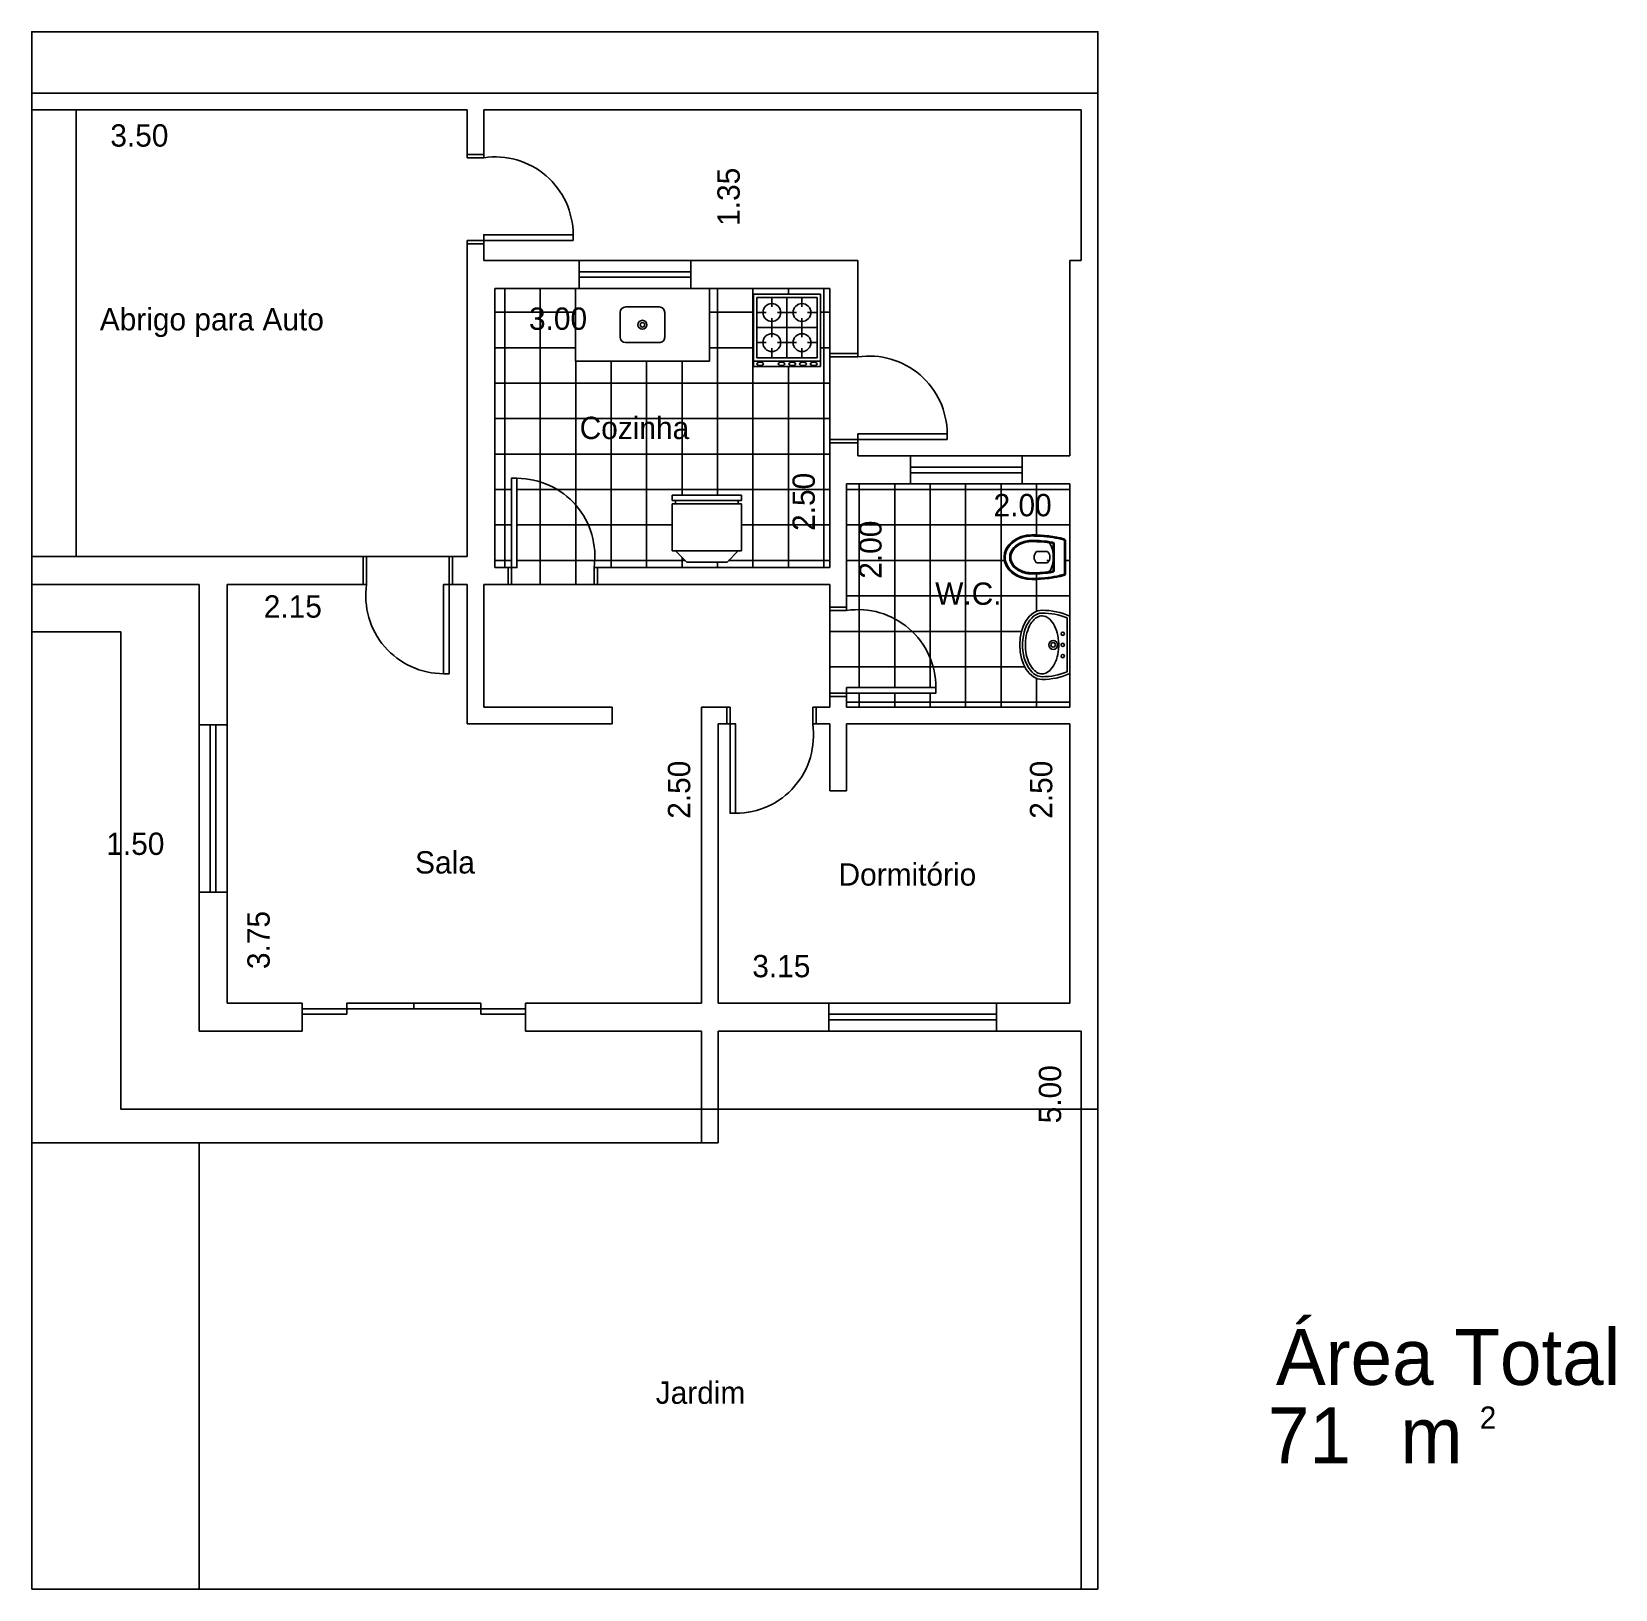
# Model space of a CAD drawing. Extents: x 0 to 14.2, y 0 to 13.9.
import ezdxf

# ---------------------------------------------------------------- set-up
doc = ezdxf.new("R2010")
doc.units = 0
doc.layers.get('0').update_dxf_attribs({"linetype": 'CONTINUOUS'})
doc.layers.get('DEFPOINTS').update_dxf_attribs({"linetype": 'CONTINUOUS'})
for name, color, linetype in [('ARQ3', 3, 'CONTINUOUS'), ('BLOCO', 7, 'CONTINUOUS'), ('BLOCOS', 7, 'CONTINUOUS'), ('HACHURA', 1, 'CONTINUOUS')]:
    doc.layers.add(name, color=color, linetype=linetype)
doc.styles.add('PADRÃO', font='', dxfattribs={"height": 0.2})
doc.styles.get('PADRÃO').set_extended_font_data('AvantGarde Bk BT')
doc.dimstyles.new('PADRÃOS', dxfattribs={"dimtxt": 0.15, "dimasz": 0.1, "dimexe": 1.25, "dimexo": 0.625, "dimgap": 0.1, "dimtad": 0, "dimjust": 1, "dimzin": 1, "dimdsep": 46, "dimtxsty": 'PADRÃO', "dimcen": 2.5, "dimse1": 1, "dimse2": 1, "dimsd1": 1, "dimsd2": 1, "dimclrt": 1, "dimadec": 0, "dimazin": 0, "dimtfac": 1, "dimtdec": 4, "dimtmove": 0, "dimatfit": 3, "dimfxl": 1, "dimtolj": 1, "dimtzin": 0, "dimarcsym": 0})
pattern_1 = [(0, (-138.637400487264, -156.8382503620346), (0, 0.3175), []), (90, (-138.637400487264, -156.8382503620346), (-0.3175, 1.944062586693024e-17), [])]

# ---------------------------------------------------------------- blocks, each defined once
blk = doc.blocks.new('P80D25')
at = {"layer": 'BLOCO', "ltscale": 0.015}
for p, q in [((0, 0.2499999999999716), (0, 0)), ((0, 0.25), (0.03000000000000114, 0.25)), ((0.03000000000000114, 0.2499999999999716), (0.03000000000000114, 0)), ((0.7700000000000102, 0.2499999999999716), (0.7700000000000102, -2.842170943040401e-14)), ((0.7700000000000102, 0.2499999999999716), (0.8000000000000114, 0.2499999999999716)), ((0.8000000000000114, 0.2499999999999716), (0.8000000000000114, -2.842170943040401e-14)), ((0, 0), (0.8000000000000114, -2.842170943040401e-14))]:
    blk.add_line(p, q, dxfattribs=at)
at = {"layer": 'BLOCO'}
blk.add_lwpolyline([(0.7700000000000102, 0.2499999999999716), (0.7199999999999989, 0.2499999999999716), (0.7199999999999989, 1.049999999999983), (0.7700000000000102, 1.049999999999983)], close=True, dxfattribs=at)
at = {"layer": 'BLOCO', "ltscale": 0.015}
blk.add_arc((0.7199999999999989, 0.3524374999999793), 0.6975625000000036, 89.99999999999959, 188.444460412286, dxfattribs=at)
blk = doc.blocks.new('P80E25')
at = {"layer": 'BLOCO', "ltscale": 0.015}
for p, q in [((0.03000000000000114, 0.25), (0, 0.25)), ((0, 0.25), (0, 0)), ((0.03000000000000114, 0.25), (0.03000000000000114, 0)), ((0.8000000000000114, 0.2500000000000284), (0.7700000000000102, 0.2500000000000284)), ((0.7700000000000102, 0.25), (0.7700000000000102, 2.842170943040401e-14)), ((0.8000000000000114, 0.25), (0.8000000000000114, 2.842170943040401e-14)), ((0.8000000000000114, 2.842170943040401e-14), (0, 0))]:
    blk.add_line(p, q, dxfattribs=at)
at = {"layer": 'BLOCO'}
blk.add_lwpolyline([(0.03000000000000114, 0.25), (0.0800000000000125, 0.25), (0.0800000000000125, 1.050000000000011), (0.03000000000000114, 1.050000000000011)], close=True, dxfattribs=at)
at = {"layer": 'BLOCO', "ltscale": 0.015}
blk.add_arc((0.0800000000000125, 0.3524375000000077), 0.6975625000000036, 351.555539587714, 90.00000000000041, dxfattribs=at)
blk = doc.blocks.new('P80D15')
at = {"layer": 'BLOCO', "ltscale": 0.015}
for p, q in [((0, 0.1500000000000057), (0, 0)), ((0, 0.1500000000000341), (0.03000000000000114, 0.1500000000000341)), ((0.03000000000000114, 0.1500000000000057), (0.03000000000000114, 0)), ((0.7700000000000102, 0.1500000000000057), (0.7700000000000102, 0)), ((0.7700000000000102, 0.1500000000000057), (0.8000000000000114, 0.1500000000000057)), ((0.8000000000000114, 0.1500000000000057), (0.8000000000000114, 0)), ((0, 2.842170943040401e-14), (0.03000000000000114, 0)), ((0.7699999999999818, 0), (0.8000000000000114, 0))]:
    blk.add_line(p, q, dxfattribs=at)
at = {"layer": 'BLOCO'}
blk.add_lwpolyline([(0.7700000000000102, 0.1500000000000057), (0.7199999999999989, 0.1500000000000057), (0.7199999999999989, 0.950000000000017), (0.7700000000000102, 0.950000000000017)], close=True, dxfattribs=at)
at = {"layer": 'BLOCO', "ltscale": 0.015}
blk.add_arc((0.7199999999999989, 0.2524375000000134), 0.6975625000000036, 89.99999999999959, 188.444460412286, dxfattribs=at)
blk = doc.blocks.new('P80E15')
at = {"layer": 'BLOCO', "ltscale": 0.015}
for p, q in [((0.03000000000000114, 0.1500000000000057), (0, 0.1500000000000057)), ((0, 0.1500000000000057), (0, 0)), ((0.03000000000000114, 0.1500000000000057), (0.03000000000000114, 0)), ((0.8000000000000114, 0.1500000000000341), (0.7700000000000102, 0.1500000000000341)), ((0.7700000000000102, 0.1500000000000057), (0.7700000000000102, 0)), ((0.8000000000000114, 0.1500000000000057), (0.8000000000000114, 0)), ((0.03000000000000114, 2.842170943040401e-14), (0, 0)), ((0.8000000000000114, 2.842170943040401e-14), (0.7700000000000102, 5.684341886080801e-14))]:
    blk.add_line(p, q, dxfattribs=at)
at = {"layer": 'BLOCO'}
blk.add_lwpolyline([(0.03000000000000114, 0.1500000000000057), (0.0800000000000125, 0.1500000000000057), (0.0800000000000125, 0.950000000000017), (0.03000000000000114, 0.950000000000017)], close=True, dxfattribs=at)
at = {"layer": 'BLOCO', "ltscale": 0.015}
blk.add_arc((0.0800000000000125, 0.2524375000000134), 0.6975625000000036, 351.555539587714, 90.00000000000041, dxfattribs=at)
blk = doc.blocks.new('J15')
at = {"layer": 'BLOCO'}
for p, q in [((1.5, 0.25), (0, 0.25)), ((0, 0.25), (0, 0)), ((1.5, 0.1500000000000057), (0, 0.1500000000000057)), ((1.5, 0), (1.5, 0.25)), ((0, 0.09999999999999432), (1.5, 0.09999999999999432)), ((0, 0), (1.5, 0))]:
    blk.add_line(p, q, dxfattribs=at)
blk = doc.blocks.new('J1')
at = {"layer": 'BLOCO'}
for p, q in [((0, 0.25), (0, 0)), ((1, 0.25), (0, 0.25)), ((1, 0.1500000000000057), (0, 0.1500000000000057)), ((1, 0), (1, 0.25)), ((0, 0.09999999999999432), (1, 0.09999999999999432)), ((0, 0), (1, 0))]:
    blk.add_line(p, q, dxfattribs=at)
blk = doc.blocks.new('VASOSAN')
at = {"layer": 'BLOCOS'}
for p, q in [((-0.04999870165021036, 0.1999637913173729), (-0.04999870165021036, 0.300036208682684)), ((0.05000129834978395, 0.2000000000000171), (0.05000129834978395, 0.3000000000000398)), ((-0.1156899891503542, 0.1500000000000057), (0.1156563640565906, 0.1500000000000057)), ((-0.1449592708755176, 0.04000000000002046), (0.1449618675667352, 0.04000000000002046)), ((-0.144958964094414, 0.05000000000001137), (0.144958964094414, 0.05000000000001137)), ((-0.1156907586723577, 0.1400000000000148), (0.1156608751354042, 0.1400000000000148))]:
    blk.add_line(p, q, dxfattribs=at)
for centre, radius, start, end in [((-1.681254687468936e-05, 0.2500000000000284), 0.07072348561596478, 44.98962509969003, 134.9688828081831), ((-0.1156907586724003, 0.1599999999999966), 0.02, 189.3867869031125, 270.0000000001221), ((-0.1156899891503826, 0.1599999999999113), 0.01, 189.3843767903272, 270.0000000002443), ((-1.681254687468936e-05, 0.2500000000000284), 0.07072348561596478, 225.0311171918169, 315.01037490031), ((0.1156563640566048, 0.1599999999999397), 0.01, 269.9999999999185, 350.5758748885445), ((0.1156608751354185, 0.1600000000000534), 0.02, 269.9999999999593, 350.5771305827586), ((-0.1449592708755176, 0.06000000000784667), 0.02, 195.5363314444965, 269.9999999879495), ((-0.1449589640944282, 0.0600000000000307), 0.01, 195.5346797106506, 270), ((0.1449589640941156, 0.06000000000059913), 0.01, 270.0000000017912, 344.483103753554), ((0.1449618675666784, 0.06000000000008754), 0.02, 270.0000000001221, 344.463668535786)]:
    blk.add_arc(centre, radius, start, end, dxfattribs=at)
for centre, major_axis, ratio, start_param, end_param in [((1.298349786793551e-06, 0.3400000000000034), (0, 0.25), 0.8000000000000114, 4.71238898038469, 7.853981633974483), ((1.298349786793551e-06, 0.3400000000000034), (0, 0.5), 0.4000000000000057, 1.570796326794897, 2.178171401941273), ((1.298349786793551e-06, 0.3400000000000034), (0, 0.5), 0.4000000000000057, 4.10501390519934, 4.71238898038469), ((3.162615456631102e-06, 0.2000000000000171), (-0.1315416254084454, 0), 0.380107846735427, 0, 3.141592653589793)]:
    blk.add_ellipse(centre, major_axis=major_axis, ratio=ratio, start_param=start_param, end_param=end_param, dxfattribs=at)
for points, knots in [([(0.1900012983497845, 0.3400000000000034), (0.1900012983497845, 0.3848761319792686), (0.1797393390216371, 0.4296688513161939), (0.1275724019719462, 0.5345347987748141), (0.06728061332151469, 0.5774883381547511), (-0.05557463358574921, 0.5822833263597715), (-0.1176873313140447, 0.5442092108278018), (-0.1772271428546759, 0.4396819034496957), (-0.1899987016502109, 0.3899119131999385), (-0.1899987016502109, 0.3400000000000034)], [4.71238898038469, 4.71238898038469, 4.71238898038469, 4.71238898038469, 5.268704666077937, 5.268704666077937, 6.251971787216637, 6.251971787216637, 7.235238908355337, 7.235238908355337, 7.853981633974483, 7.853981633974483, 7.853981633974483, 7.853981633974483]), ([(0.1500012983497925, 0.3400000000000034), (0.1500012983497925, 0.3788440209133057), (0.1410350669412708, 0.4175642631073231), (0.09785548235792874, 0.5046356523495774), (0.05186252916044509, 0.5365242863162791), (-0.035906470330346, 0.5428969122828846), (-0.08268716521656927, 0.5186239494114204), (-0.136675398657502, 0.4336095243094746), (-0.1499987016502189, 0.3869668551708401), (-0.1499987016502189, 0.3400000000000034)], [4.71238898038469, 4.71238898038469, 4.71238898038469, 4.71238898038469, 5.267303564860582, 5.267303564860582, 6.225165062483076, 6.225165062483076, 7.18302656010557, 7.18302656010557, 7.853981633974483, 7.853981633974483, 7.853981633974483, 7.853981633974483]), ([(0.1400012983497874, 0.3400000000000034), (0.1400012983497874, 0.3772837390730786), (0.1313244408788421, 0.4146147677288923), (0.08614040026922964, 0.5057958350239744), (0.03502463044166859, 0.5349710805647021), (-0.04931088296146413, 0.5246485128546965), (-0.08846614740087944, 0.4978919085569657), (-0.1301770436703151, 0.4186244413023701), (-0.139998701650228, 0.3793231752999873), (-0.139998701650228, 0.3400000000000034)], [4.71238898038469, 4.71238898038469, 4.71238898038469, 4.71238898038469, 5.266984672173268, 5.266984672173268, 6.376176055750425, 6.376176055750425, 7.268653195712185, 7.268653195712185, 7.853981633974483, 7.853981633974483, 7.853981633974483, 7.853981633974483]), ([(-0.1899987016502109, 0.3400000000000034), (-0.1899987016502109, 0.2628456380244302), (-0.1826597402104682, 0.1857481592563204), (-0.1646350625580055, 0.0962993025843275), (-0.1598779088782436, 0.07633152029333701), (-0.1545936493339752, 0.05732178411361133)], [1.570796326794897, 1.570796326794897, 1.570796326794897, 1.570796326794897, 2.037455774227855, 2.037455774227855, 2.178171373096618, 2.178171373096618, 2.178171373096618, 2.178171373096618]), ([(0.1255213970934932, 0.158362586435743), (0.1304959230626253, 0.1883329397418549), (0.1342856674288981, 0.2197754344096836), (0.1388984311594896, 0.280892952358073), (0.1400012983497874, 0.3104504303007616), (0.1400012983497874, 0.3400000000000034)], [4.319424209334854, 4.319424209334854, 4.319424209334854, 4.319424209334854, 4.526146784234752, 4.526146784234752, 4.71238898038469, 4.71238898038469, 4.71238898038469, 4.71238898038469]), ([(0.1353910129756457, 0.1567256052765629), (0.1406375926198677, 0.1883393074453181), (0.1445703338030171, 0.2215366219332111), (0.1489940345178695, 0.2833246268364178), (0.1500012983497925, 0.3116621455754114), (0.1500012983497925, 0.3400000000000034)], [4.319414935773391, 4.319414935773391, 4.319414935773391, 4.319414935773391, 4.53527739023095, 4.53527739023095, 4.71238898038469, 4.71238898038469, 4.71238898038469, 4.71238898038469]), ([(0.1545944801337669, 0.0573247746568768), (0.1714080019636555, 0.1178830224408784), (0.1827947395838834, 0.188231392050767), (0.1891612343353728, 0.2873542333339003), (0.1900012983497845, 0.3136769834079587), (0.1900012983497845, 0.3400000000000034)], [4.105016649121983, 4.105016649121983, 4.105016649121983, 4.105016649121983, 4.553177186481221, 4.553177186481221, 4.71238898038469, 4.71238898038469, 4.71238898038469, 4.71238898038469])]:
    blk.add_open_spline(points, degree=3, knots=knots, dxfattribs=at)
for points in [[(-0.1499987016502189, 0.3400000000000034), (-0.1499987016502189, 0.2771333061211863), (-0.1449377691834997, 0.2142947379843179), (-0.1354229546785177, 0.1567380311504962)], [(-0.1399987016502138, 0.3400000000000034), (-0.1399987016502138, 0.2776703725988909), (-0.1349701841103865, 0.2153313553609451), (-0.1255561557510418, 0.1583694305881238)]]:
    blk.add_open_spline(points, degree=3, dxfattribs=at)
blk = doc.blocks.new('LAVAT')
at = {"layer": 'BLOCOS'}
for p, q in [((-0.2573623180961135, 0), (0.2573623180960993, 0)), ((-0.2410322495695425, 0.02500000000000568), (0.2410322495695283, 0.02500000000000568))]:
    blk.add_line(p, q, dxfattribs=at)
for centre, radius in [((-2.842170943040401e-14, 0.1500000000000057), 0.04), ((-2.842170943040401e-14, 0.1500000000000057), 0.02), ((-0.09999999999999432, 0.06499999999999773), 0.015), ((0, 0.06499999999999773), 0.015), ((0.09999999999999432, 0.06499999999999773), 0.015)]:
    blk.add_circle(centre, radius, dxfattribs=at)
for centre, radius, start, end in [((0.3099999999999739, 0.25), 0.6200000000000045, 180, 203.779994731564), ((0.3099999999999739, 0.25), 0.5951987399818819, 180.0000000000055, 202.2113997706397), ((-0.3099999999999739, 0.25), 0.5951987399818819, 337.7886002293573, 359.9999999999946), ((-0.3099999999999739, 0.25), 0.6200000000000045, 336.2200052684331, 7.016477563892661e-15)]:
    blk.add_arc(centre, radius, start, end, dxfattribs=at)
blk.add_ellipse((-2.842170943040401e-14, 0.25), major_axis=(0.3100000000000023, 0), ratio=0.645161290322576, start_param=0, end_param=3.141592653589793, dxfattribs=at)
for points, knots in [([(0.2849999999999824, 0.2500000000000284), (0.2849999999999682, 0.300317964642403), (0.2452497040517159, 0.3541887687748044), (0.1008916727811169, 0.4227595909021034), (3.167234224576987e-05, 0.4339558931305021), (-0.1743068501371283, 0.3989778962069579), (-0.2442601782461509, 0.3532994974840165), (-0.2803506487652356, 0.2860131679577762), (-0.2851229441039038, 0.2679846562883483), (-0.285198739981908, 0.2499999999999716)], [0, 0, 0, 0, 0.9361481793933827, 0.9361481793933827, 1.872296358786765, 1.872296358786765, 2.808444538180148, 2.808444538180148, 3.13938546545754, 3.13938546545754, 3.13938546545754, 3.13938546545754]), ([(0.2599999999999625, 0.2500000000000284), (0.2599999999999625, 0.2784978981889878), (0.242078010852012, 0.3126567214920613), (0.1643569005752425, 0.3704649949829673), (0.1030052039381815, 0.3920693254798095), (-0.02877373062847255, 0.4037223597623836), (-0.0976825814684048, 0.3936467971219031), (-0.2034406750199054, 0.3477822861136133), (-0.2396263539294523, 0.3143366745038918), (-0.2661732608932681, 0.2526194074667387), (-0.2627272874450739, 0.2240541362115209), (-0.2158391141528142, 0.162032776211305), (-0.168127663237712, 0.1314918993692231), (-0.04805875393354597, 0.09792981637818343), (0.02266607553652022, 0.095757041570522), (0.1477154277714732, 0.1225128520000851), (0.2007272141554637, 0.1503951910720218), (0.2508407150234859, 0.2045307616155014), (0.2599999999999767, 0.2286312563089723), (0.2599999999999625, 0.2500000000000284)], [0, 0, 0, 0, 0.718091798041799, 0.718091798041799, 1.436183596083598, 1.436183596083598, 2.154275394125397, 2.154275394125397, 2.872367192167196, 2.872367192167196, 3.590458990208995, 3.590458990208995, 4.308550788250794, 4.308550788250794, 5.026642586292593, 5.026642586292593, 5.744734384334392, 5.744734384334392, 6.283185307179586, 6.283185307179586, 6.283185307179586, 6.283185307179586])]:
    blk.add_open_spline(points, degree=3, knots=knots, dxfattribs=at)
blk = doc.blocks.new('*D12')
at = {"layer": 'DEFPOINTS', "color": 0, "linetype": 'ByBlock', "ltscale": 0.015}
for p in [(140.3874004872639, 165.8382503620347), (142.5374004872639, 165.8382503620347), (142.5374004872639, 165.6389237185581)]:
    blk.add_point(p, dxfattribs=at)
at = {"color": 1, "linetype": 'ByBlock', "ltscale": 0.015, "insert": (140.9766175202309, 165.6389237185581), "char_height": 0.2, "attachment_point": 5, "style": 'PADRÃO'}
blk.add_mtext('\\A1;2.15', dxfattribs=at)
blk = doc.blocks.new('*D13')
at = {"layer": 'DEFPOINTS', "color": 0, "linetype": 'ByBlock', "ltscale": 0.015}
for p in [(140.3874004872639, 165.8382503620347), (140.6708646496977, 165.8382503620347), (140.3874004872638, 162.0882503620347)]:
    blk.add_point(p, dxfattribs=at)
at = {"color": 1, "linetype": 'ByBlock', "ltscale": 0.015, "insert": (140.6708646496977, 162.6530855268698), "char_height": 0.2, "attachment_point": 5, "rotation": 90, "style": 'PADRÃO'}
blk.add_mtext('\\A1;3.75', dxfattribs=at)
blk = doc.blocks.new('*D14')
at = {"layer": 'DEFPOINTS', "color": 0, "linetype": 'ByBlock', "ltscale": 0.015}
for p in [(143.8374004872638, 164.5882503620346), (144.437624429358, 162.0882503620347), (144.6374004872638, 162.0882503620347)]:
    blk.add_point(p, dxfattribs=at)
at = {"color": 1, "linetype": 'ByBlock', "ltscale": 0.015, "insert": (144.437624429358, 163.999170691705), "char_height": 0.2, "attachment_point": 5, "rotation": 90, "style": 'PADRÃO'}
blk.add_mtext('\\A1;2.50', dxfattribs=at)
blk = doc.blocks.new('*D15')
at = {"layer": 'DEFPOINTS', "color": 0, "linetype": 'ByBlock', "ltscale": 0.015}
for p in [(147.9374004872639, 162.4184699036445), (144.7874004872639, 162.0882503620347), (147.9374004872639, 162.0882503620347)]:
    blk.add_point(p, dxfattribs=at)
at = {"color": 1, "linetype": 'ByBlock', "ltscale": 0.015, "insert": (145.352235652099, 162.4184699036445), "char_height": 0.2, "attachment_point": 5, "style": 'PADRÃO'}
blk.add_mtext('\\A1;3.15', dxfattribs=at)
blk = doc.blocks.new('*D16')
at = {"layer": 'DEFPOINTS', "color": 0, "linetype": 'ByBlock', "ltscale": 0.015}
for p in [(147.9374004872639, 164.5882503620347), (147.6803611041274, 162.0882503620347), (147.9374004872639, 162.0882503620347)]:
    blk.add_point(p, dxfattribs=at)
at = {"color": 1, "linetype": 'ByBlock', "ltscale": 0.015, "insert": (147.6803611041274, 163.999170691705), "char_height": 0.2, "attachment_point": 5, "rotation": 90, "style": 'PADRÃO'}
blk.add_mtext('\\A1;2.50', dxfattribs=at)
blk = doc.blocks.new('*D17')
at = {"layer": 'DEFPOINTS', "color": 0, "linetype": 'ByBlock', "ltscale": 0.015}
for p in [(145.9374004872638, 166.7382503620346), (147.9374004872638, 166.7382503620347), (147.9374004872638, 166.5466957258674)]:
    blk.add_point(p, dxfattribs=at)
at = {"color": 1, "linetype": 'ByBlock', "ltscale": 0.015, "insert": (147.5135673509536, 166.5466957258674), "char_height": 0.2, "attachment_point": 5, "style": 'PADRÃO'}
blk.add_mtext('\\A1;2.00', dxfattribs=at)
blk = doc.blocks.new('*D18')
at = {"layer": 'DEFPOINTS', "color": 0, "linetype": 'ByBlock', "ltscale": 0.015}
for p in [(145.9374004872638, 166.7382503620346), (145.9374004872639, 164.7382503620347), (146.1514180138833, 164.7382503620347)]:
    blk.add_point(p, dxfattribs=at)
at = {"color": 1, "linetype": 'ByBlock', "ltscale": 0.015, "insert": (146.1514180138833, 166.149170691705), "char_height": 0.2, "attachment_point": 5, "rotation": 90, "style": 'PADRÃO'}
blk.add_mtext('\\A1;2.00', dxfattribs=at)
blk = doc.blocks.new('*D19')
at = {"layer": 'DEFPOINTS', "color": 0, "linetype": 'ByBlock', "ltscale": 0.015}
for p in [(142.7874004872639, 168.4882503620347), (145.7874004872639, 168.4882503620347), (145.7874004872639, 168.2165649777511)]:
    blk.add_point(p, dxfattribs=at)
at = {"color": 1, "linetype": 'ByBlock', "ltscale": 0.015, "insert": (143.3520982894617, 168.2165649777511), "char_height": 0.2, "attachment_point": 5, "style": 'PADRÃO'}
blk.add_mtext('\\A1;3.00', dxfattribs=at)
blk = doc.blocks.new('*D20')
at = {"layer": 'DEFPOINTS', "color": 0, "linetype": 'ByBlock', "ltscale": 0.015}
for p in [(145.5537402642732, 168.4882503620347), (145.7874004872639, 168.4882503620347), (145.7874004872639, 165.9882503620347)]:
    blk.add_point(p, dxfattribs=at)
at = {"color": 1, "linetype": 'ByBlock', "ltscale": 0.015, "insert": (145.5537402642732, 166.5773300323644), "char_height": 0.2, "attachment_point": 5, "rotation": 90, "style": 'PADRÃO'}
blk.add_mtext('\\A1;2.50', dxfattribs=at)
blk = doc.blocks.new('*D21')
at = {"layer": 'DEFPOINTS', "color": 0, "linetype": 'ByBlock', "ltscale": 0.015}
for p in [(139.0374004872639, 170.0882503620347), (142.5374004872639, 170.0882503620346), (142.5374004872639, 169.8572991955841)]:
    blk.add_point(p, dxfattribs=at)
at = {"color": 1, "linetype": 'ByBlock', "ltscale": 0.015, "insert": (139.6020982894617, 169.8572991955841), "char_height": 0.2, "attachment_point": 5, "style": 'PADRÃO'}
blk.add_mtext('\\A1;3.50', dxfattribs=at)
blk = doc.blocks.new('*D22')
at = {"layer": 'DEFPOINTS', "color": 0, "linetype": 'ByBlock', "ltscale": 0.015}
for p in [(142.6874004872639, 170.0882503620346), (144.8810221466292, 170.0882503620346), (144.5402863627262, 168.7382503620347)]:
    blk.add_point(p, dxfattribs=at)
at = {"color": 1, "linetype": 'ByBlock', "ltscale": 0.015, "insert": (144.8810221466292, 169.3096102521446), "char_height": 0.2, "attachment_point": 5, "rotation": 90, "style": 'PADRÃO'}
blk.add_mtext('\\A1;1.35', dxfattribs=at)
blk = doc.blocks.new('*D23')
at = {"layer": 'DEFPOINTS', "color": 0, "linetype": 'ByBlock', "ltscale": 0.015}
for p in [(138.6374004872639, 163.5141470948644), (140.1374004872638, 161.8382503620347), (138.6374004872639, 160.8382503620347)]:
    blk.add_point(p, dxfattribs=at)
at = {"color": 1, "linetype": 'ByBlock', "ltscale": 0.015, "insert": (139.5661779597913, 163.5141470948644), "char_height": 0.2, "attachment_point": 5, "style": 'PADRÃO'}
blk.add_mtext('\\A1;1.50', dxfattribs=at)
blk = doc.blocks.new('*D24')
at = {"layer": 'DEFPOINTS', "color": 0, "linetype": 'ByBlock', "ltscale": 0.015}
for p in [(148.0374004872639, 161.8382503620347), (147.7599769840566, 156.8382503620347), (148.0374004872639, 156.8382503620347)]:
    blk.add_point(p, dxfattribs=at)
at = {"color": 1, "linetype": 'ByBlock', "ltscale": 0.015, "insert": (147.7599769840566, 161.2718355268698), "char_height": 0.2, "attachment_point": 5, "rotation": 90, "style": 'PADRÃO'}
blk.add_mtext('\\A1;5.00', dxfattribs=at)
blk = doc.blocks.new('COZINHA')
at = {"layer": 'HACHURA', "ltscale": 0.015, "style": 'PADRÃO'}
blk.add_text('Cozinha', height=0.2, dxfattribs=at).set_placement((-0.6582467478390299, -0.06847717339962855))
blk = doc.blocks.new('WC')
at = {"layer": 'HACHURA', "ltscale": 0.015, "style": 'PADRÃO'}
blk.add_text('W.C.', height=0.2, dxfattribs=at).set_placement((-0.137135439593294, -0.09586776615662984))
blk = doc.blocks.new('DORMI')
at = {"layer": 'HACHURA', "ltscale": 0.015, "style": 'PADRÃO'}
blk.add_text('Dormitório', height=0.2, dxfattribs=at).set_placement((-0.5164404245072092, -0.06614472024716633))
blk = doc.blocks.new('SALA')
at = {"layer": 'HACHURA', "ltscale": 0.015, "style": 'PADRÃO'}
blk.add_text('Sala', height=0.2, dxfattribs=at).set_placement((-0.2331277903099362, -0.02739059275700129))
blk = doc.blocks.new('FOGÃO4B')
at = {"layer": 'BLOCOS'}
for p, q in [((-0.2999999999999972, 0.700000000000017), (0.2999999999999972, 0.700000000000017)), ((-0.2999999999999972, 0.05000000000001137), (-0.2999999999999829, 0.700000000000017)), ((-0.2999999999999972, 0.6500000000000057), (0.2999999999999972, 0.6500000000000057)), ((-0.2700000000000244, 0.620000000000033), (0.2700000000000102, 0.620000000000033)), ((-0.2699999999999818, 0.0800000000000125), (-0.2700000000000244, 0.620000000000033)), ((-0.1350000000000051, 0.5350000000000534), (-0.1350000000000193, 0.620000000000033)), ((2.842170943040401e-14, 0.0800000000000125), (-1.4210854715202e-14, 0.620000000000033)), ((0.1350000000000051, 0.5350000000000534), (0.1349999999999909, 0.620000000000033)), ((0.2700000000000102, 0.620000000000033), (0.269999999999996, 0.07999999999995566)), ((0.2999999999999972, 0.700000000000017), (0.2999999999999972, 0.05000000000001137)), ((-0.2700000000000244, 0.4850000000000421), (-0.1850000000000023, 0.4850000000000421)), ((-0.1349999999999909, 0.2650000000000716), (-0.1350000000000051, 0.4350000000000307)), ((-0.08500000000000796, 0.4850000000000421), (0.08500000000000796, 0.4850000000000421)), ((0.1350000000000051, 0.2650000000000716), (0.1350000000000051, 0.4350000000000307)), ((0.1850000000000023, 0.4850000000000421), (0.2700000000000102, 0.4850000000000421)), ((-0.2700000000000244, 0.3500000000000512), (0.2700000000000102, 0.3500000000000512)), ((-0.2700000000000244, 0.2150000000000603), (-0.1850000000000023, 0.2150000000000603)), ((-0.1349999999999767, 0.0800000000000125), (-0.1349999999999767, 0.1650000000000489)), ((-0.08500000000000796, 0.2150000000000603), (0.08500000000000796, 0.2150000000000603)), ((0.1350000000000335, 0.0800000000000125), (0.1350000000000193, 0.1650000000000489)), ((0.1850000000000023, 0.2150000000000603), (0.2700000000000102, 0.2150000000000603)), ((0.2999999999999972, 0.05000000000001137), (-0.2999999999999972, 0.05000000000001137)), ((0.269999999999996, 0.07999999999995566), (-0.2699999999999818, 0.0800000000000125))]:
    blk.add_line(p, q, dxfattribs=at)
for centre in [(-0.1350000000000051, 0.4850000000000421), (0.1350000000000051, 0.4850000000000421), (-0.1350000000000051, 0.2150000000000603), (0.1350000000000051, 0.2150000000000603)]:
    blk.add_circle(centre, 0.08, dxfattribs=at)
for centre in [(-0.2399999999999949, 0.6750000000000114), (-0.1439999999999912, 0.6750000000000114), (-0.04800000000000182, 0.6750000000000114), (0.04800000000000182, 0.6750000000000114), (0.2400000000000091, 0.6750000000000114)]:
    blk.add_ellipse(centre, major_axis=(-0.03000000000000114, 0), ratio=0.499999999999981, dxfattribs=at)
blk = doc.blocks.new('GELAD')
at = {"layer": 'BLOCOS'}
for p, q in [((0.3100000000000023, 0.6499999999999773), (-0.3100000000000023, 0.6499999999999773)), ((-0.3100000000000023, 0.6499999999999773), (-0.3100000000000023, 0.5999999999999659)), ((0.3100000000000023, 0.5999999999999659), (-0.3100000000000023, 0.5999999999999659)), ((0.3100000000000023, 0.5699999999999648), (-0.3100000000000023, 0.5699999999999648)), ((-0.3100000000000023, 0.5699999999999648), (-0.3100000000000023, 0.1499999999999773)), ((-0.2800000000000011, 0.5999999999999659), (-0.2799999999999869, 0.5699999999999932)), ((0.2800000000000153, 0.5699999999999932), (0.2800000000000011, 0.5999999999999659)), ((0.3100000000000165, 0.5999999999999659), (0.3100000000000023, 0.6499999999999773)), ((0.3100000000000023, 0.1499999999999773), (0.3100000000000165, 0.5699999999999648)), ((-0.3100000000000023, 0.1499999999999773), (0.3100000000000023, 0.1499999999999773)), ((-0.1800000000000068, 0.05000000000001137), (-0.2800000000000011, 0.1500000000000057)), ((0.1800000000000068, 0.04999999999998295), (0.2800000000000011, 0.1499999999999773)), ((-0.1800000000000068, 0.05000000000001137), (0.1800000000000068, 0.04999999999998295))]:
    blk.add_line(p, q, dxfattribs=at)
blk = doc.blocks.new('PIA')
at = {"layer": 'BLOCOS'}
blk.add_lwpolyline([(-0.6000000000000085, 0), (0.5999999999999943, 0), (0.5999999999999943, 0.6500000000000057), (-0.6000000000000085, 0.6500000000000057)], close=True, dxfattribs=at)
blk.add_lwpolyline([(-0.1500000000000199, 0.1649999999999352), (0.1500000000000057, 0.1649999999999636, 0.414213562373095), (0.2000000000000028, 0.214999999999975), (0.2000000000000028, 0.4349999999999454, 0.414213562373095), (0.1500000000000057, 0.4849999999999568), (-0.1500000000000057, 0.4849999999999852, 0.4142135623731188), (-0.2000000000000028, 0.4349999999999739), (-0.2000000000000171, 0.2149999999999466, 0.4142135623730711)], format="xyb", close=True, dxfattribs=at)
for radius in [0.04, 0.02]:
    blk.add_circle((0, 0.3249999999999886), radius, dxfattribs=at)
blk = doc.blocks.new('AREA')
at = {"layer": 'HACHURA', "ltscale": 0.1, "style": 'PADRÃO'}
for s, p in [('Área Total', (-2.498118662321986, 0.432649720527877)), ('m', (-1.383981738905476, -0.2692598737472736))]:
    blk.add_text(s, height=0.5, dxfattribs=at).set_placement(p)
at = {"layer": 'HACHURA', "ltscale": 0.015, "style": 'PADRÃO'}
blk.add_text('2', height=0.2, dxfattribs=at).set_placement((-0.6730096243244077, 0.03971876221811499))
blk.add_attdef('100', (-2.57025748884891, -0.2692836984217877), '', height=0.5, dxfattribs=at)

msp = doc.modelspace()

# ---------------------------------------------------------------- hatches: boundary and pattern name
at = {"ltscale": 0.015}
h = msp.add_hatch(dxfattribs=at)
h.set_pattern_fill('NET', color=256, scale=0.1, style=0)
h.set_pattern_definition(pattern_1)
h.paths.add_polyline_path([(4.346939765557891, 9.150000000000034), (4.29693976555788, 9.150000000000034), (4.29693976555788, 9.000000000000055), (5.03693976555789, 9.000000000000087), (5.036939765557889, 9.150000000000004, 0.4580704259902398), (4.346939765557892, 9.950000000000045)])
h.paths.add_polyline_path([(5.036939765557898, 9.150000000000063), (5.06693976555789, 9.150000000000063), (7.149999999999863, 9.150000000000036), (7.149999999999892, 10.26788510873982), (7.149999999999892, 11.06788510873977), (7.149999999999893, 11.65000000000006), (6.070705594773344, 11.65000000000006), (6.070705594773344, 11.00000000000003), (4.870705594773341, 11.00000000000003), (4.870705594773341, 11.65000000000006), (4.149999999999864, 11.65000000000004), (4.149999999999836, 9.150000000000006), (4.266939765557908, 9.150000000000034), (4.296939765557879, 9.150000000000034), (4.29693976555788, 9.950000000000045), (4.346939765557892, 9.950000000000045, -0.4580704259902142)])
h.paths.add_polyline_path([(5.738297058705168, 9.719999999999999), (5.768297058705216, 9.719999999999999), (5.768297058705201, 9.75), (5.7382970587052, 9.75), (5.738297058705201, 9.800000000000013), (6.358297058705205, 9.800000000000013), (6.358297058705219, 9.75), (6.328297058705203, 9.75), (6.328297058705218, 9.719999999999997), (6.35829705870522, 9.719999999999999), (6.358297058705205, 9.300000000000011), (6.328297058705204, 9.300000000000013), (6.228297058705208, 9.200000000000017), (5.868297058705198, 9.200000000000047), (5.76829705870523, 9.300000000000011), (5.7382970587052, 9.300000000000011)], flags=16)
h.paths.add_polyline_path([(6.464938282577371, 10.95000000000004), (6.464938282577367, 11.60000000000005), (7.064938282577359, 11.60000000000005), (7.064938282577351, 10.95000000000005)], flags=16)
h.paths.add_polyline_path([(4.39999999999986, 11.53243549483738), (5.029395604395464, 11.53243549483738), (5.029395604395464, 11.22419373659563), (4.39999999999986, 11.22419373659563)], flags=24)
h.paths.add_polyline_path([(6.76221889788832, 9.400000000000045), (6.76221889788832, 10.07815934065939), (7.070460656130078, 10.07815934065939), (7.070460656130078, 9.400000000000045)], flags=24)
h.paths.add_polyline_path([(4.864708057059307, 10.24530220777002), (5.982839925191175, 10.24530220777002), (5.982839925191175, 10.55766484513265), (4.864708057059307, 10.55766484513265)], flags=24)
h = msp.add_hatch(dxfattribs=at)
h.set_pattern_fill('NET', color=256, scale=0.1, style=0)
h.set_pattern_definition(pattern_1)
h.paths.add_polyline_path([(7.299999999999832, 8.766367153461715), (7.149999999999864, 8.766367153461715), (7.149999999999864, 8.026367153461706), (7.299999999999868, 8.026367153461708), (7.299999999999869, 8.076367153461717), (8.09999999999988, 8.076367153461717, 0.458070425990243)])
edge = h.paths.add_edge_path()
edge.add_line((8.09999999999988, 8.076367153461717), (8.09999999999988, 8.026367153461704))
edge.add_line((8.09999999999988, 8.026367153461704), (7.299999999999869, 8.026367153461706))
edge.add_line((7.299999999999869, 8.026367153461706), (7.299999999999869, 7.996367153461705))
edge.add_line((7.299999999999869, 7.996367153461705), (7.299999999999868, 7.900000000000005))
edge.add_line((7.299999999999868, 7.900000000000005), (9.29999999999987, 7.900000000000034))
edge.add_line((9.29999999999987, 7.900000000000034), (9.29999999999987, 8.200855613398947))
edge.add_arc((9.04999999999987, 8.768217931499123), 0.6200000000000047, 270, 293.7799947314119, ccw=False)
edge.add_ellipse((9.04999999999987, 8.45821793149912), major_axis=(1.898139848424699e-17, 0.3100000000000023), ratio=0.645161290322576, start_angle=0, end_angle=180, ccw=False)
edge.add_arc((9.04999999999987, 8.148217931499175), 0.6200000000000049, 66.22000526858812, 89.99999999996112, ccw=False)
edge.add_line((9.29999999999987, 8.715580249599352), (9.299999999999871, 9.900000000000036))
edge.add_line((9.299999999999871, 9.900000000000036), (8.87321072728065, 9.900000000000034))
edge.add_line((8.87321072728065, 9.900000000000034), (7.87321072728065, 9.900000000000006))
edge.add_line((7.87321072728065, 9.900000000000006), (7.29999999999984, 9.900000000000004))
edge.add_line((7.29999999999984, 9.900000000000004), (7.299999999999869, 8.796367153461745))
edge.add_line((7.299999999999869, 8.796367153461745), (7.299999999999898, 8.766367153461724))
edge.add_arc((7.402437499999877, 8.076367153461717), 0.697562500000004, 0, 98.4444604122836, ccw=False)
edge = h.paths.add_edge_path(flags=16)
edge.add_ellipse((8.959999999999866, 9.243426017072665), major_axis=(-0.25, 1.530757942277972e-17), ratio=0.8000000000000114, start_angle=270, end_angle=450, ccw=False)
edge.add_ellipse((8.959999999999866, 9.243426017072665), major_axis=(-0.5, 3.061515884555943e-17), ratio=0.4000000000000057, start_angle=235.1999716104384, end_angle=270, ccw=False)
edge.add_arc((9.23999999999985, 9.388386586289542), 0.01999999999999946, 4.0813574742060155e-11, 78.17726239654252, ccw=False)
edge.add_line((9.259999999999849, 9.388386586289556), (9.259999999999849, 9.09846544784736))
edge.add_arc((9.23999999999985, 9.098465447849538), 0.01999999999999964, 281.8227371119004, 359.99999999376104, ccw=False)
edge.add_ellipse((8.959999999999866, 9.243426017072665), major_axis=(-0.5, 3.061515884555943e-17), ratio=0.4000000000000057, start_angle=90, end_angle=124.80002838732861, ccw=False)
h.paths.add_polyline_path([(8.537087193359906, 9.862566242953617), (9.215246534019247, 9.862566242953617), (9.215246534019247, 9.55432448471186), (8.537087193359906, 9.55432448471186)], flags=24)
h.paths.add_polyline_path([(7.359896647498462, 8.971840659340653), (7.359896647498462, 9.649999999999995), (7.66813840574022, 9.649999999999995), (7.66813840574022, 8.971840659340653)], flags=24)
h.paths.add_polyline_path([(8.0367897304285, 8.761011194101238), (8.749289730428501, 8.761011194101238), (8.749289730428501, 9.072961743551788), (8.0367897304285, 9.072961743551788)], flags=24)

# ---------------------------------------------------------------- linework, layer by layer
for p, q in [((9.549999999999898, 13.40000000000003), (-1.70530256582424e-13, 13.40000000000001)), ((-1.989519660128281e-13, 13.39999999999998), (-1.70530256582424e-13, 13.25000000000006)), ((9.549999999999926, 2.842170943040401e-14), (9.549999999999898, 13.40000000000003)), ((3.899999999999892, 13.25000000000003), (-1.70530256582424e-13, 13.25000000000003)), ((9.399999999999892, 13.25), (4.049999999999898, 13.25000000000003)), ((9.399999999999892, 11.89999999999998), (9.399999999999892, 13.25)), ((3.899999999999892, 9.25), (3.899999999999892, 11.90000000000003)), ((4.049999999999898, 11.90000000000001), (4.902885875462204, 11.89999999999998)), ((5.902885875462204, 11.89999999999998), (7.399999999999864, 11.89999999999998)), ((7.399999999999864, 11.06788510873983), (7.399999999999864, 11.90000000000001)), ((9.29999999999987, 10.15000000000003), (9.29999999999987, 11.89999999999998)), ((9.29999999999987, 11.89999999999998), (9.399999999999892, 11.89999999999998)), ((4.149999999999864, 11.65000000000003), (4.902885875462204, 11.65000000000006)), ((4.149999999999835, 9.150000000000006), (4.149999999999864, 11.65000000000003)), ((5.902885875462204, 11.65000000000006), (7.149999999999892, 11.65000000000006)), ((7.149999999999892, 11.06788510873977), (7.149999999999892, 11.65000000000006)), ((7.149999999999864, 9.150000000000034), (7.149999999999892, 10.26788510873982)), ((7.399999999999864, 10.15000000000001), (7.399999999999864, 10.26788510873982)), ((7.399999999999864, 10.15000000000001), (7.87321072728065, 10.15000000000001)), ((8.87321072728065, 10.15000000000003), (9.29999999999984, 10.15000000000003)), ((7.299999999999812, 9.900000000000006), (7.87321072728065, 9.900000000000006)), ((7.299999999999869, 8.796367153461745), (7.299999999999841, 9.900000000000006)), ((8.87321072728065, 9.900000000000034), (9.29999999999984, 9.900000000000034)), ((9.29999999999987, 7.900000000000034), (9.29999999999987, 9.900000000000034)), ((-1.70530256582424e-13, 9.250000000000028), (2.970106855287582, 9.25)), ((-1.70530256582424e-13, 9.25), (-1.659213307288455e-13, 9.000000000000028)), ((3.770106855287537, 9.249999999999972), (3.899999999999835, 9.25)), ((4.149999999999864, 9.150000000000006), (4.266939765557908, 9.150000000000034)), ((5.06693976555789, 9.150000000000034), (7.149999999999864, 9.150000000000034)), ((-1.70530256582424e-13, 9.000000000000028), (1.499999999999801, 9.000000000000057)), ((-1.659213307288455e-13, 9.000000000000028), (0, 0)), ((1.499999999999801, 9), (1.499999999999829, 7.742669613903445)), ((1.749999999999858, 9.000000000000028), (1.749999999999858, 7.742669613903416)), ((1.749999999999886, 9.000000000000028), (2.970106855287554, 9.000000000000028)), ((3.770106855287537, 9.000000000000028), (3.899999999999892, 9.000000000000028)), ((3.899999999999892, 7.750000000000028), (3.899999999999892, 9.000000000000057)), ((4.049999999999869, 7.900000000000006), (4.049999999999869, 9.000000000000028)), ((4.049999999999869, 9.000000000000028), (4.266939765557879, 9.000000000000028)), ((5.06693976555789, 9.000000000000028), (7.149999999999864, 9.000000000000028)), ((7.149999999999892, 8.796367153461716), (7.149999999999864, 9)), ((7.149999999999864, 7.900000000000006), (7.149999999999892, 7.996367153461705)), ((7.299999999999869, 7.900000000000034), (7.299999999999869, 7.996367153461705)), ((4.049999999999869, 7.900000000000006), (5.199999999999847, 7.900000000000006)), ((5.999999999999858, 7.900000000000006), (6.225524993507292, 7.900000000000006)), ((7.025524993507275, 7.900000000000006), (7.149999999999864, 7.900000000000006)), ((7.299999999999841, 7.900000000000006), (9.29999999999987, 7.900000000000034)), ((3.899999999999892, 7.750000000000028), (5.199999999999847, 7.750000000000028)), ((5.999999999999858, 5.250000000000028), (5.999999999999858, 7.75)), ((6.149999999999864, 7.75), (6.225524993507292, 7.75)), ((6.149999999999864, 5.250000000000028), (6.149999999999864, 7.75)), ((7.025524993507304, 7.750000000000028), (7.149999999999864, 7.750000000000028)), ((7.149999999999864, 7.150000000000034), (7.149999999999864, 7.75)), ((7.299999999999869, 7.150000000000034), (7.299999999999841, 7.749999999999972)), ((7.299999999999869, 7.75), (9.29999999999987, 7.750000000000028)), ((9.29999999999987, 5.250000000000028), (9.29999999999987, 7.750000000000028)), ((7.149999999999864, 7.150000000000034), (7.299999999999869, 7.150000000000034)), ((1.499999999999829, 6.242669613903416), (1.499999999999858, 5.000000000000028)), ((1.749999999999858, 6.242669613903445), (1.749999999999858, 5.250000000000028)), ((1.749999999999858, 5.250000000000028), (2.422586531085329, 5.250000000000028)), ((4.422586531085329, 5.250000000000028), (5.999999999999858, 5.250000000000028)), ((6.149999999999835, 5.250000000000028), (7.140649642356436, 5.250000000000028)), ((8.640649642356436, 5.250000000000028), (9.29999999999987, 5.250000000000028)), ((1.499999999999858, 5.000000000000028), (2.422586531085329, 5.000000000000028)), ((4.422586531085329, 5.000000000000028), (5.999999999999886, 5.000000000000028)), ((5.999999999999829, 4), (5.999999999999886, 5)), ((6.149999999999835, 4), (6.149999999999864, 5)), ((6.149999999999864, 5.000000000000028), (7.140649642356436, 5.000000000000028)), ((8.640649642356436, 5.000000000000028), (9.399999999999892, 5.000000000000028)), ((9.39999999999992, 2.842170943040401e-14), (9.399999999999892, 5.000000000000028)), ((-8.526512829121202e-14, 4.000000000000028), (6.149999999999835, 4)), ((1.499999999999943, 4.000000000000057), (1.5, 2.842170943040401e-14)), ((0, 0), (9.549999999999926, 2.842170943040401e-14))]:
    msp.add_line(p, q)
for p, q in [((0.399999999999892, 9.25), (0.399999999999892, 13.25000000000003)), ((3.899999999999892, 12.85130416469349), (3.899999999999892, 13.25)), ((4.049999999999898, 12.85130416469349), (4.049999999999898, 13.25)), ((3.899999999999892, 12.85130416469346), (4.049999999999926, 12.85130416469346)), ((3.899999999999892, 11.90000000000003), (3.899999999999892, 12.05130416469345)), ((3.899999999999892, 12.05130416469345), (4.049999999999926, 12.05130416469345)), ((4.049999999999898, 11.90000000000003), (4.049999999999898, 12.05130416469345)), ((4.902885875462204, 11.90000000000001), (4.902885875462204, 11.65000000000003)), ((5.902885875462204, 11.90000000000001), (5.902885875462204, 11.65000000000003)), ((7.399999999999778, 11.06788510873983), (7.149999999999807, 11.0678851087398)), ((7.399999999999864, 10.26788510873982), (7.149999999999892, 10.26788510873979)), ((7.87321072728065, 10.15000000000001), (7.87321072728065, 9.900000000000006)), ((8.87321072728065, 10.15000000000001), (8.87321072728065, 9.900000000000006)), ((2.970106855287554, 9.25), (2.970106855287554, 9.000000000000028)), ((3.770106855287565, 9.25), (3.770106855287565, 9.000000000000028)), ((4.266939765557879, 9.150000000000006), (4.266939765557879, 9.000000000000028)), ((5.06693976555789, 9.150000000000006), (5.06693976555789, 9.000000000000028)), ((4.29693976555788, 9.000000000000057), (5.036939765557889, 9.000000000000085)), ((7.149999999999864, 8.796367153461716), (7.299999999999869, 8.796367153461716)), ((7.149999999999864, 8.766367153461715), (7.149999999999864, 8.026367153461734)), ((7.149999999999864, 7.996367153461705), (7.299999999999869, 7.996367153461705)), ((5.199999999999847, 7.75), (5.199999999999847, 7.900000000000006)), ((5.999999999999858, 7.75), (5.999999999999858, 7.900000000000006)), ((6.225524993507292, 7.900000000000006), (6.225524993507292, 7.75)), ((7.025524993507304, 7.900000000000006), (7.025524993507304, 7.75)), ((1.499999999999829, 7.742669613903445), (1.749999999999858, 7.742669613903445)), ((1.499999999999829, 6.242669613903445), (1.749999999999858, 6.242669613903445)), ((2.422586531085329, 5.250000000000028), (2.422586531085329, 5.000000000000028)), ((2.822586531085335, 5.250000000000057), (4.022586531085324, 5.250000000000028)), ((2.822586531085335, 5.150000000000006), (2.822586531085335, 5.250000000000028)), ((3.422586531085329, 5.200000000000017), (3.422586531085329, 5.250000000000028)), ((4.022586531085324, 5.150000000000006), (4.022586531085324, 5.250000000000028)), ((4.422586531085329, 5.250000000000028), (4.422586531085329, 5.000000000000028)), ((7.140649642356436, 5.250000000000028), (7.140649642356436, 5.000000000000028)), ((8.640649642356436, 5.250000000000028), (8.640649642356436, 5.000000000000028)), ((2.422586531085329, 5.200000000000017), (4.422586531085329, 5.200000000000017)), ((2.422586531085329, 5.150000000000006), (2.822586531085335, 5.150000000000006)), ((4.022586531085324, 5.150000000000006), (4.422586531085329, 5.150000000000006))]:
    msp.add_line(p, q, dxfattribs=at)
at = {"layer": 'ARQ3', "ltscale": 0.015}
msp.add_lwpolyline([(9.549999999999917, 4.30000000000004), (9.549999999999917, 13.94999999999999), (-1.918465386552263e-13, 13.94999999999999), (-2.568536400120017e-13, 8.575000000000014), (0.7999999999998176, 8.575000000000014), (0.7999999999998693, 4.30000000000004), (9.549999999999917, 4.30000000000004)], dxfattribs=at)

# ---------------------------------------------------------------- block references
at = {"ltscale": 0.015}
for name, p, rotation in [('P80D15', (3.899999999999892, 12.85130416469346), 270), ('PIA', (5.470705594773335, 11.65000000000003), 180), ('FOGÃO4B', (6.764938282577361, 11.65000000000006), 180.0000000000006), ('P80D25', (7.149999999999892, 11.06788510873977), 270), ('VASOSAN', (9.29999999999987, 9.243424718722878), 90), ('P80E25', (3.770106855287565, 9.25), 180), ('P80D15', (7.149999999999864, 8.796367153461716), 270), ('LAVAT', (9.29999999999987, 8.45821793149915), 90), ('P80D15', (7.025524993507275, 7.900000000000006), 180), ('J15', (1.749999999999858, 6.242669613903445), 90)]:
    msp.add_blockref(name, p, dxfattribs=dict(at, rotation=rotation))
for name, p in [('J1', (4.902885875462204, 11.65000000000003)), ('COZINHA', (5.566636123579656, 10.37009806248832)), ('J1', (7.87321072728065, 9.900000000000006)), ('P80E15', (4.266939765557879, 9.000000000000028)), ('GELAD', (6.048297058705202, 9.150000000000034)), ('WC', (8.230175170021795, 8.912854234983143)), ('SALA', (3.667416967480676, 6.437852806118173)), ('DORMI', (7.743789758315586, 6.368460242903637)), ('J15', (7.140649642356436, 5.000000000000028))]:
    msp.add_blockref(name, p, dxfattribs=at)
at = {"layer": 'HACHURA', "ltscale": 0.015}
msp.add_blockref('AREA', (13.64339354929112, 1.397851842449143), dxfattribs=at).add_auto_attribs({'100': '71'})

# ---------------------------------------------------------------- texts
at = {"ltscale": 0.015, "style": 'PADRÃO'}
for s, p in [('Abrigo para Auto', (0.6101373637699794, 11.27448833791306)), ('Jardim', (5.589797347773555, 1.661462045634551))]:
    msp.add_text(s, height=0.2, dxfattribs=at).set_placement(p)

# ---------------------------------------------------------------- dimensions: what is measured, and where the dimension line sits
at = {"ltscale": 0.015}
for base, p1, p2, picture, middle in [((3.899999999999892, 13.01904883354948), (0.399999999999892, 13.25000000000003), (3.899999999999892, 13.25), '*D21', (0.9646978021976906, 13.01904883354948)), ((7.149999999999892, 11.3783146157165), (4.149999999999864, 11.65000000000003), (7.149999999999892, 11.65000000000006), '*D19', (4.714697802197662, 11.3783146157165)), ((3.899999999999892, 8.800673356523504), (1.749999999999886, 9.000000000000028), (3.899999999999892, 9.000000000000028), '*D12', (2.339217032966928, 8.800673356523504)), ((-8.526512829121202e-14, 6.675896732829727), (1.499999999999858, 5.000000000000028), (-8.526512829121202e-14, 4.000000000000028), '*D23', (0.9287774725273437, 6.675896732829727)), ((9.29999999999987, 5.580219541609836), (6.149999999999864, 5.250000000000028), (9.29999999999987, 5.250000000000028), '*D15', (6.714835164835023, 5.580219541609836))]:
    dim = msp.add_linear_dim(base=base, p1=p1, p2=p2, dimstyle='PADRÃOS', dxfattribs=at)
    dim.commit()
    dim.dimension.update_dxf_attribs({"geometry": picture, "text_midpoint": middle, "insert": (-138.637400487264, -156.8382503620346)})
for base, p1, p2, picture, middle in [((6.243621659365175, 13.25), (5.902885875462204, 11.90000000000003), (4.049999999999898, 13.25), '*D22', (6.243621659365175, 12.47135989010994)), ((6.916339777009199, 11.65000000000006), (7.149999999999864, 9.150000000000034), (7.149999999999892, 11.65000000000006), '*D20', (6.916339777009199, 9.739079670329716)), ((7.514017526619341, 7.900000000000034), (7.299999999999841, 9.900000000000006), (7.299999999999869, 7.900000000000034), '*D18', (7.514017526619341, 9.310920329670324)), ((2.033464162433745, 9.000000000000028), (1.749999999999858, 5.250000000000028), (1.749999999999886, 9.000000000000028), '*D13', (2.033464162433745, 5.814835164835188)), ((5.80022394209405, 5.250000000000028), (5.199999999999847, 7.75), (5.999999999999858, 5.250000000000028), '*D14', (5.80022394209405, 7.160920329670319)), ((9.04296061686344, 5.250000000000028), (9.29999999999987, 7.750000000000028), (9.29999999999987, 5.250000000000028), '*D16', (9.04296061686344, 7.160920329670347)), ((9.12257649679259, 2.842170943040401e-14), (9.399999999999892, 5.000000000000028), (9.39999999999992, 2.842170943040401e-14), '*D24', (9.12257649679259, 4.433585164835193))]:
    dim = msp.add_linear_dim(base=base, p1=p1, p2=p2, angle=90, dimstyle='PADRÃOS', dxfattribs=at)
    dim.commit()
    dim.dimension.update_dxf_attribs({"geometry": picture, "text_midpoint": middle, "insert": (-138.637400487264, -156.8382503620346)})
dim = msp.add_linear_dim(base=(9.29999999999984, 9.708445363832737), p1=(7.299999999999841, 9.900000000000006), p2=(9.29999999999984, 9.900000000000034), dimstyle='PADRÃOS', dxfattribs=at)
dim.commit()
dim.dimension.update_dxf_attribs({"geometry": '*D17', "text_midpoint": (8.876166863689576, 9.708445363832737), "dimtype": 160, "insert": (-138.637400487264, -156.8382503620346)})

doc.saveas('drawing.dxf')
